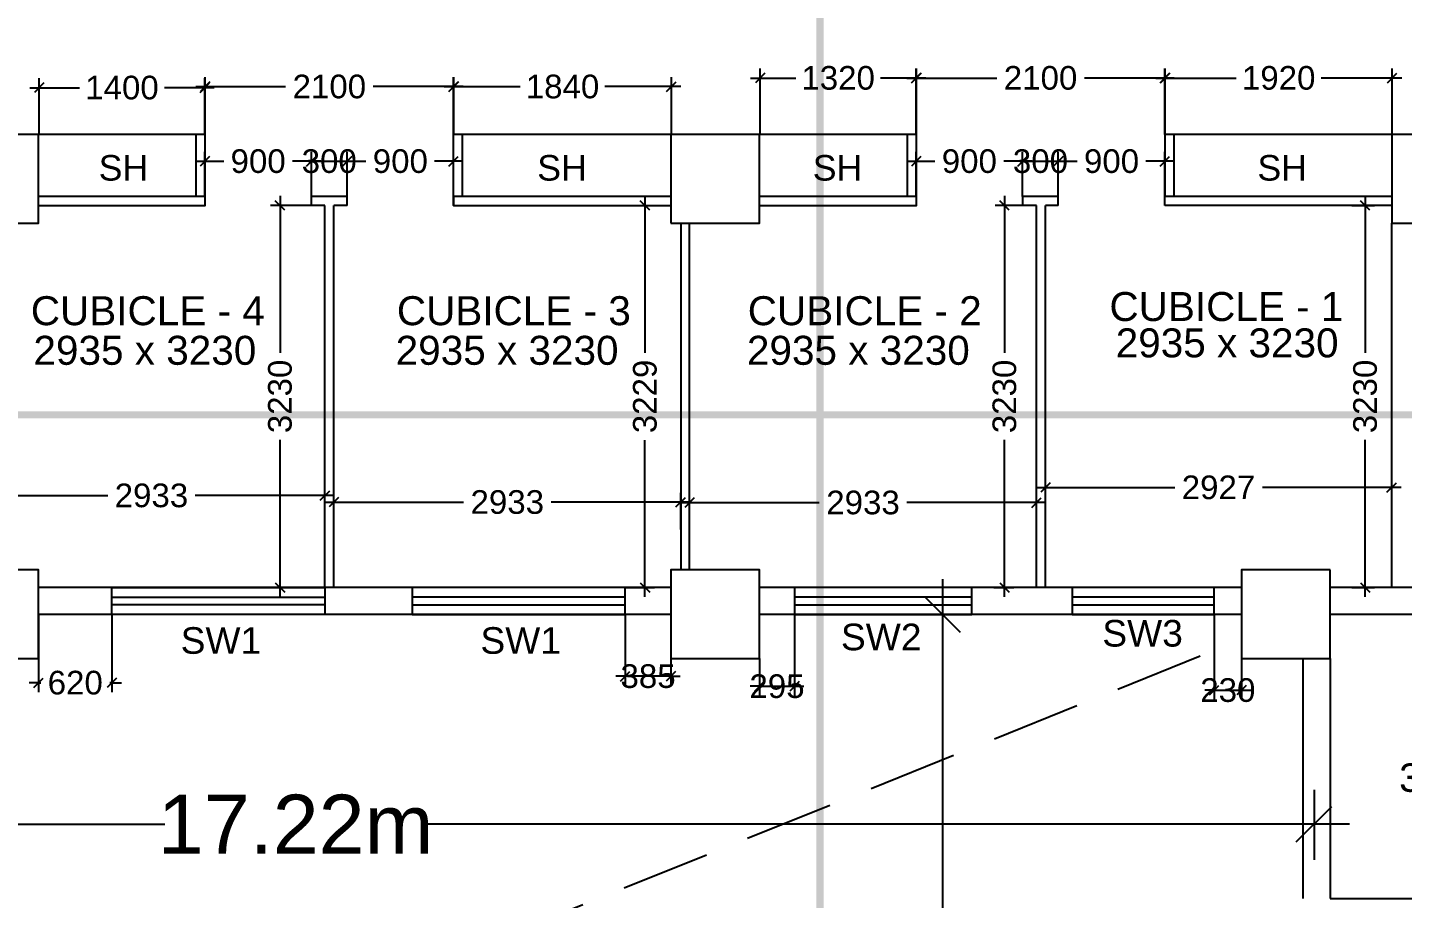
# Model space of a CAD drawing. Extents: x 7620542 to 7843793, y -6476226 to -6093835.
# Drawn here: x 7664083 to 7675706, y -6435819 to -6428455 of the extents above; entities that cross this region are included whole.
import ezdxf
from ezdxf.enums import TextEntityAlignment as Align

# ---------------------------------------------------------------- set-up
doc = ezdxf.new("R2010")
doc.units = 0
doc.header["$LTSCALE"] = 600
doc.header["$MEASUREMENT"] = 0
doc.header["$PDMODE"] = 35
doc.linetypes.add('DASHED', pattern=[0.75, 0.5, -0.25])
doc.linetypes.add('HIDDEN2', pattern=[0.1875, 0.125, -0.0625])
doc.layers.get('0').update_dxf_attribs({"linetype": 'CONTINUOUS'})
doc.layers.get('Defpoints').update_dxf_attribs({"linetype": 'CONTINUOUS'})
for name, color, linetype in [('DIMEN', 5, 'CONTINUOUS'), ('Duct', 8, 'CONTINUOUS'), ('joinery', 7, 'CONTINUOUS'), ('LA-column', 3, 'CONTINUOUS'), ('P Wall', 7, 'CONTINUOUS'), ('Room Dim', 1, 'CONTINUOUS'), ('Sections', 10, 'CONTINUOUS'), ('Shleves', 7, 'CONTINUOUS'), ('TEXT', 6, 'CONTINUOUS'), ('Walls', 7, 'CONTINUOUS'), ('WIN', 151, 'CONTINUOUS'), ('Working Dim', 5, 'CONTINUOUS')]:
    doc.layers.add(name, color=color, linetype=linetype)
doc.styles.add('ari', font='arial.ttf')
doc.styles.add('ARIAL', font='arial.ttf')
doc.styles.get("Standard").update_dxf_attribs({"font": 'romans.shx'})
doc.dimstyles.new('int. dim', dxfattribs={"dimtxt": 450, "dimasz": 80, "dimexe": 80, "dimexo": 0, "dimgap": 70, "dimtad": 0, "dimdec": 0, "dimzin": 12, "dimdsep": 46, "dimtxsty": 'ari', "dimblk": 'OBLIQUE', "dimcen": 2, "dimdle": 80, "dimclrd": 256, "dimclre": 256, "dimclrt": 6, "dimadec": 0, "dimazin": 0, "dimtfac": 1, "dimtdec": 0, "dimtix": 1, "dimtmove": 2, "dimatfit": 3, "dimfxl": 1, "dimtolj": 1, "dimtzin": 0, "dimlwd": -1, "dimlwe": -1, "dimarcsym": 0})
doc.dimstyles.new('STANDARD$0', dxfattribs={"dimscale": 0, "dimtxt": 150, "dimasz": 125, "dimexe": 0.75, "dimexo": 1, "dimgap": 25, "dimtad": 1, "dimdec": 0, "dimdsep": 46, "dimtxsty": 'Standard', "dimblk1": 'DOT', "dimblk2": 'DOT', "dimsah": 1, "dimcen": 2.5, "dimclrd": 1, "dimclre": 1, "dimclrt": 3, "dimadec": 0, "dimazin": 0, "dimtfac": 1, "dimtdec": 0, "dimtmove": 0, "dimatfit": 3, "dimldrblk": 'DOT', "dimfxl": 1, "dimtolj": 1, "dimtzin": 0, "dimarcsym": 0})

# ---------------------------------------------------------------- blocks, each defined once
blk = doc.blocks.new('_Oblique')
at = {"color": 0, "linetype": 'ByBlock', "lineweight": -2}
blk.add_line((-0.5, -0.5), (0.5, 0.5), dxfattribs=at)
blk = doc.blocks.new('*D788')
at = {"layer": 'Defpoints', "color": 0, "transparency": 16777216}
for p in [(7666598, -6432412), (7663665, -6432699, -12), (7666598, -6432699, -7)]:
    blk.add_point(p, dxfattribs=at)
at = {"layer": 'Working Dim', "transparency": 16777216}
for p, q in [((7663665, -6432699), (7663665, -6432332)), ((7666598, -6432699), (7666598, -6432332)), ((7663585, -6432412), (7664761, -6432412)), ((7666678, -6432412), (7665502, -6432412))]:
    blk.add_line(p, q, dxfattribs=at)
at = {"layer": 'Working Dim', "transparency": 16777216, "xscale": 80, "yscale": 80, "zscale": 80, "rotation": 180}
blk.add_blockref('_Oblique', (7663665, -6432412), dxfattribs=at)
at = {"layer": 'Working Dim', "transparency": 16777216, "xscale": 80, "yscale": 80, "zscale": 80}
blk.add_blockref('_Oblique', (7666598, -6432412), dxfattribs=at)
at = {"layer": 'Working Dim', "color": 6, "transparency": 16777216, "insert": (7665131, -6432412), "char_height": 200, "attachment_point": 5, "style": 'ari'}
blk.add_mtext('\\A1;2933', dxfattribs=at)
blk = doc.blocks.new('*D789')
at = {"layer": 'Defpoints', "color": 0, "transparency": 16777216}
for p in [(7666218, -6429959), (7666485, -6429959, -8), (7666231, -6433189, 1)]:
    blk.add_point(p, dxfattribs=at)
at = {"layer": 'Working Dim', "transparency": 16777216}
for p, q in [((7666218, -6429879), (7666218, -6431206)), ((7666485, -6429959), (7666138, -6429959)), ((7666218, -6433269), (7666218, -6431942)), ((7666231, -6433189), (7666138, -6433189))]:
    blk.add_line(p, q, dxfattribs=at)
at = {"layer": 'Working Dim', "transparency": 16777216, "xscale": 80, "yscale": 80, "zscale": 80}
for p, rotation in [((7666218, -6429959), 90), ((7666218, -6433189), 270)]:
    blk.add_blockref('_Oblique', p, dxfattribs=dict(at, rotation=rotation))
at = {"layer": 'Working Dim', "color": 6, "transparency": 16777216, "insert": (7666218, -6431574), "char_height": 200, "attachment_point": 5, "rotation": 90, "style": 'ari'}
blk.add_mtext('\\A1;3230', dxfattribs=at)
blk = doc.blocks.new('*D790')
at = {"layer": 'Defpoints', "color": 0, "transparency": 16777216}
for p in [(7669605, -6432468), (7666673, -6432699, -7), (7669605, -6432699, -3)]:
    blk.add_point(p, dxfattribs=at)
at = {"layer": 'Working Dim', "transparency": 16777216}
for p, q in [((7666673, -6432699), (7666673, -6432388)), ((7669605, -6432699), (7669605, -6432388)), ((7666593, -6432468), (7667768, -6432468)), ((7669685, -6432468), (7668509, -6432468))]:
    blk.add_line(p, q, dxfattribs=at)
at = {"layer": 'Working Dim', "transparency": 16777216, "xscale": 80, "yscale": 80, "zscale": 80, "rotation": 180}
blk.add_blockref('_Oblique', (7666673, -6432468), dxfattribs=at)
at = {"layer": 'Working Dim', "transparency": 16777216, "xscale": 80, "yscale": 80, "zscale": 80}
blk.add_blockref('_Oblique', (7669605, -6432468), dxfattribs=at)
at = {"layer": 'Working Dim', "color": 6, "transparency": 16777216, "insert": (7668139, -6432468), "char_height": 200, "attachment_point": 5, "style": 'ari'}
blk.add_mtext('\\A1;2933', dxfattribs=at)
blk = doc.blocks.new('*D791')
at = {"layer": 'Defpoints', "color": 0, "transparency": 16777216}
for p in [(7669136, -6429959, 6), (7669303, -6429959), (7669136, -6433189, -1)]:
    blk.add_point(p, dxfattribs=at)
at = {"layer": 'Working Dim', "transparency": 16777216}
for p, q in [((7669303, -6429879), (7669303, -6431205)), ((7669136, -6429959), (7669383, -6429959)), ((7669303, -6433269), (7669303, -6431943)), ((7669136, -6433189), (7669383, -6433189))]:
    blk.add_line(p, q, dxfattribs=at)
at = {"layer": 'Working Dim', "transparency": 16777216, "xscale": 80, "yscale": 80, "zscale": 80}
for p, rotation in [((7669303, -6429959), 90), ((7669303, -6433189), 270)]:
    blk.add_blockref('_Oblique', p, dxfattribs=dict(at, rotation=rotation))
at = {"layer": 'Working Dim', "color": 6, "transparency": 16777216, "insert": (7669303, -6431574), "char_height": 200, "attachment_point": 5, "rotation": 90, "style": 'ari'}
blk.add_mtext('\\A1;3229', dxfattribs=at)
blk = doc.blocks.new('*D792')
at = {"layer": 'Defpoints', "color": 0, "transparency": 16777216}
for p in [(7672613, -6432472), (7669680, -6432696, -3), (7672613, -6432696, 2)]:
    blk.add_point(p, dxfattribs=at)
at = {"layer": 'Working Dim', "transparency": 16777216}
for p, q in [((7669680, -6432696), (7669680, -6432392)), ((7672613, -6432696), (7672613, -6432392)), ((7669600, -6432472), (7670776, -6432472)), ((7672693, -6432472), (7671517, -6432472))]:
    blk.add_line(p, q, dxfattribs=at)
at = {"layer": 'Working Dim', "transparency": 16777216, "xscale": 80, "yscale": 80, "zscale": 80, "rotation": 180}
blk.add_blockref('_Oblique', (7669680, -6432472), dxfattribs=at)
at = {"layer": 'Working Dim', "transparency": 16777216, "xscale": 80, "yscale": 80, "zscale": 80}
blk.add_blockref('_Oblique', (7672613, -6432472), dxfattribs=at)
at = {"layer": 'Working Dim', "color": 6, "transparency": 16777216, "insert": (7671146, -6432472), "char_height": 200, "attachment_point": 5, "style": 'ari'}
blk.add_mtext('\\A1;2933', dxfattribs=at)
blk = doc.blocks.new('*D793')
at = {"layer": 'Defpoints', "color": 0, "transparency": 16777216}
for p in [(7672342, -6429959), (7672497, -6429959, 1), (7672253, -6433189, 5)]:
    blk.add_point(p, dxfattribs=at)
at = {"layer": 'Working Dim', "transparency": 16777216}
for p, q in [((7672342, -6429879), (7672342, -6431206)), ((7672497, -6429959), (7672262, -6429959)), ((7672342, -6433269), (7672342, -6431942)), ((7672253, -6433189), (7672422, -6433189))]:
    blk.add_line(p, q, dxfattribs=at)
at = {"layer": 'Working Dim', "transparency": 16777216, "xscale": 80, "yscale": 80, "zscale": 80}
for p, rotation in [((7672342, -6429959), 90), ((7672342, -6433189), 270)]:
    blk.add_blockref('_Oblique', p, dxfattribs=dict(at, rotation=rotation))
at = {"layer": 'Working Dim', "color": 6, "transparency": 16777216, "insert": (7672342, -6431574), "char_height": 200, "attachment_point": 5, "rotation": 90, "style": 'ari'}
blk.add_mtext('\\A1;3230', dxfattribs=at)
blk = doc.blocks.new('*D794')
at = {"layer": 'Defpoints', "color": 0, "transparency": 16777216}
for p in [(7675615, -6432344), (7672688, -6432651, 2), (7675615, -6432651, 2)]:
    blk.add_point(p, dxfattribs=at)
at = {"layer": 'Working Dim', "transparency": 16777216}
for p, q in [((7672688, -6432651), (7672688, -6432264)), ((7675615, -6432651), (7675615, -6432264)), ((7672608, -6432344), (7673781, -6432344)), ((7675695, -6432344), (7674522, -6432344))]:
    blk.add_line(p, q, dxfattribs=at)
at = {"layer": 'Working Dim', "transparency": 16777216, "xscale": 80, "yscale": 80, "zscale": 80, "rotation": 180}
blk.add_blockref('_Oblique', (7672688, -6432344), dxfattribs=at)
at = {"layer": 'Working Dim', "transparency": 16777216, "xscale": 80, "yscale": 80, "zscale": 80}
blk.add_blockref('_Oblique', (7675615, -6432344), dxfattribs=at)
at = {"layer": 'Working Dim', "color": 6, "transparency": 16777216, "insert": (7674151, -6432344), "char_height": 200, "attachment_point": 5, "style": 'ari'}
blk.add_mtext('\\A1;2927', dxfattribs=at)
blk = doc.blocks.new('*D795')
at = {"layer": 'Defpoints', "color": 0, "transparency": 16777216}
for p in [(7675278, -6429959, 6), (7675391, -6429959), (7675278, -6433189, 5)]:
    blk.add_point(p, dxfattribs=at)
at = {"layer": 'Working Dim', "transparency": 16777216}
for p, q in [((7675391, -6429879), (7675391, -6431206)), ((7675278, -6429959), (7675471, -6429959)), ((7675391, -6433269), (7675391, -6431942)), ((7675278, -6433189), (7675471, -6433189))]:
    blk.add_line(p, q, dxfattribs=at)
at = {"layer": 'Working Dim', "transparency": 16777216, "xscale": 80, "yscale": 80, "zscale": 80}
for p, rotation in [((7675391, -6429959), 90), ((7675391, -6433189), 270)]:
    blk.add_blockref('_Oblique', p, dxfattribs=dict(at, rotation=rotation))
at = {"layer": 'Working Dim', "color": 6, "transparency": 16777216, "insert": (7675391, -6431574), "char_height": 200, "attachment_point": 5, "rotation": 90, "style": 'ari'}
blk.add_mtext('\\A1;3230', dxfattribs=at)
blk = doc.blocks.new('*D219')
at = {"layer": 'Defpoints', "color": 0, "transparency": 16777216}
for p in [(7665582, -6428964), (7664182, -6429359, -12), (7665582, -6429359, -12)]:
    blk.add_point(p, dxfattribs=at)
at = {"layer": 'Working Dim', "transparency": 16777216}
for p, q in [((7664182, -6429359), (7664182, -6428884)), ((7665582, -6429359), (7665582, -6428884)), ((7664102, -6428964), (7664523, -6428964)), ((7665662, -6428964), (7665241, -6428964))]:
    blk.add_line(p, q, dxfattribs=at)
at = {"layer": 'Working Dim', "transparency": 16777216, "xscale": 80, "yscale": 80, "zscale": 80, "rotation": 180}
blk.add_blockref('_Oblique', (7664182, -6428964), dxfattribs=at)
at = {"layer": 'Working Dim', "transparency": 16777216, "xscale": 80, "yscale": 80, "zscale": 80}
blk.add_blockref('_Oblique', (7665582, -6428964), dxfattribs=at)
at = {"layer": 'Working Dim', "color": 6, "transparency": 16777216, "insert": (7664882, -6428964), "char_height": 200, "attachment_point": 5, "style": 'ari'}
blk.add_mtext('\\A1;1400', dxfattribs=at)
blk = doc.blocks.new('*D220')
at = {"layer": 'Defpoints', "color": 0, "transparency": 16777216}
for p in [(7669526, -6428955), (7667686, -6429360, 6), (7669526, -6429360, 6)]:
    blk.add_point(p, dxfattribs=at)
at = {"layer": 'Working Dim', "transparency": 16777216}
for p, q in [((7667686, -6429360), (7667686, -6428875)), ((7669526, -6429360), (7669526, -6428875)), ((7667606, -6428955), (7668247, -6428955)), ((7669606, -6428955), (7668965, -6428955))]:
    blk.add_line(p, q, dxfattribs=at)
at = {"layer": 'Working Dim', "transparency": 16777216, "xscale": 80, "yscale": 80, "zscale": 80, "rotation": 180}
blk.add_blockref('_Oblique', (7667686, -6428955), dxfattribs=at)
at = {"layer": 'Working Dim', "transparency": 16777216, "xscale": 80, "yscale": 80, "zscale": 80}
blk.add_blockref('_Oblique', (7669526, -6428955), dxfattribs=at)
at = {"layer": 'Working Dim', "color": 6, "transparency": 16777216, "insert": (7668606, -6428955), "char_height": 200, "attachment_point": 5, "style": 'ari'}
blk.add_mtext('\\A1;1840', dxfattribs=at)
blk = doc.blocks.new('*D221')
at = {"layer": 'Defpoints', "color": 0, "transparency": 16777216}
for p in [(7671596, -6428882), (7670276, -6429360, 6), (7671596, -6429359, 6)]:
    blk.add_point(p, dxfattribs=at)
at = {"layer": 'Working Dim', "transparency": 16777216}
for p, q in [((7670196, -6428882), (7670577, -6428882)), ((7670276, -6429360), (7670276, -6428802)), ((7671676, -6428882), (7671295, -6428882)), ((7671596, -6429359), (7671596, -6428802))]:
    blk.add_line(p, q, dxfattribs=at)
at = {"layer": 'Working Dim', "transparency": 16777216, "xscale": 80, "yscale": 80, "zscale": 80, "rotation": 180}
blk.add_blockref('_Oblique', (7670276, -6428882), dxfattribs=at)
at = {"layer": 'Working Dim', "transparency": 16777216, "xscale": 80, "yscale": 80, "zscale": 80}
blk.add_blockref('_Oblique', (7671596, -6428882), dxfattribs=at)
at = {"layer": 'Working Dim', "color": 6, "transparency": 16777216, "insert": (7670936, -6428882), "char_height": 200, "attachment_point": 5, "style": 'ari'}
blk.add_mtext('\\A1;1320', dxfattribs=at)
blk = doc.blocks.new('*D222')
at = {"layer": 'Defpoints', "color": 0, "transparency": 16777216}
for p in [(7673700, -6428882), (7673700, -6429359, 6), (7675620, -6429360, 6)]:
    blk.add_point(p, dxfattribs=at)
at = {"layer": 'Working Dim', "transparency": 16777216}
for p, q in [((7673620, -6428882), (7674301, -6428882)), ((7673700, -6429359), (7673700, -6428802)), ((7675700, -6428882), (7675019, -6428882)), ((7675620, -6429360), (7675620, -6428802))]:
    blk.add_line(p, q, dxfattribs=at)
at = {"layer": 'Working Dim', "transparency": 16777216, "xscale": 80, "yscale": 80, "zscale": 80, "rotation": 180}
blk.add_blockref('_Oblique', (7673700, -6428882), dxfattribs=at)
at = {"layer": 'Working Dim', "transparency": 16777216, "xscale": 80, "yscale": 80, "zscale": 80}
blk.add_blockref('_Oblique', (7675620, -6428882), dxfattribs=at)
at = {"layer": 'Working Dim', "color": 6, "transparency": 16777216, "insert": (7674660, -6428882), "char_height": 200, "attachment_point": 5, "style": 'ari'}
blk.add_mtext('\\A1;1920', dxfattribs=at)
blk = doc.blocks.new('*D856')
at = {"layer": 'Defpoints', "color": 0, "transparency": 16777216}
for p in [(7671819, -6433419), (7672308, -6433419, 5), (7672308, -6440349, 5)]:
    blk.add_point(p, dxfattribs=at)
at = {"layer": 'DIMEN', "color": 8, "transparency": 16777216}
for p, q in [((7671819, -6433119), (7671819, -6435948)), ((7672308, -6433419), (7671519, -6433419)), ((7671819, -6440649), (7671819, -6437820)), ((7672308, -6440349), (7671519, -6440349))]:
    blk.add_line(p, q, dxfattribs=at)
at = {"layer": 'DIMEN', "color": 8, "transparency": 16777216, "xscale": 300, "yscale": 300, "zscale": 300}
for p, rotation in [((7671819, -6433419), 90), ((7671819, -6440349), 270)]:
    blk.add_blockref('_Oblique', p, dxfattribs=dict(at, rotation=rotation))
at = {"layer": 'DIMEN', "color": 7, "transparency": 16777216, "insert": (7671819, -6436884), "char_height": 500, "attachment_point": 5, "rotation": 90, "style": 'ari'}
blk.add_mtext('\\A1;6.93m', dxfattribs=at)
blk = doc.blocks.new('*D861')
at = {"layer": 'Defpoints', "color": 0, "transparency": 16777216}
for p in [(7657740, -6434909, 15), (7674959, -6434899), (7674959, -6435191)]:
    blk.add_point(p, dxfattribs=at)
at = {"layer": 'DIMEN', "color": 8, "transparency": 16777216}
for p, q in [((7657740, -6434909), (7657740, -6435491)), ((7674959, -6434899), (7674959, -6435491)), ((7657440, -6435191), (7665244, -6435191)), ((7675259, -6435191), (7667455, -6435191))]:
    blk.add_line(p, q, dxfattribs=at)
at = {"layer": 'DIMEN', "color": 8, "transparency": 16777216, "xscale": 300, "yscale": 300, "zscale": 300, "rotation": 180}
blk.add_blockref('_Oblique', (7657740, -6435191), dxfattribs=at)
at = {"layer": 'DIMEN', "color": 8, "transparency": 16777216, "xscale": 300, "yscale": 300, "zscale": 300}
blk.add_blockref('_Oblique', (7674959, -6435191), dxfattribs=at)
at = {"layer": 'DIMEN', "color": 7, "transparency": 16777216, "insert": (7666350, -6435191), "char_height": 500, "attachment_point": 5, "style": 'ari'}
blk.add_mtext('\\A1;17.22m', dxfattribs=at)
blk = doc.blocks.new('*D1091')
at = {"layer": 'Defpoints', "color": 0, "transparency": 16777216}
for p in [(7667685, -6428955), (7665585, -6429359, -17), (7667685, -6429359, 1)]:
    blk.add_point(p, dxfattribs=at)
at = {"layer": 'Working Dim', "transparency": 16777216}
for p, q in [((7665585, -6429359), (7665585, -6428875)), ((7667685, -6429359), (7667685, -6428875)), ((7665505, -6428955), (7666265, -6428955)), ((7667765, -6428955), (7667005, -6428955))]:
    blk.add_line(p, q, dxfattribs=at)
at = {"layer": 'Working Dim', "transparency": 16777216, "xscale": 80, "yscale": 80, "zscale": 80, "rotation": 180}
blk.add_blockref('_Oblique', (7665585, -6428955), dxfattribs=at)
at = {"layer": 'Working Dim', "transparency": 16777216, "xscale": 80, "yscale": 80, "zscale": 80}
blk.add_blockref('_Oblique', (7667685, -6428955), dxfattribs=at)
at = {"layer": 'Working Dim', "color": 6, "transparency": 16777216, "insert": (7666635, -6428955), "char_height": 200, "attachment_point": 5, "style": 'ari'}
blk.add_mtext('\\A1;2100', dxfattribs=at)
blk = doc.blocks.new('*D1092')
at = {"layer": 'Defpoints', "color": 0, "transparency": 16777216}
for p in [(7673697, -6428882), (7671597, -6429359, 1), (7673697, -6429359, 1)]:
    blk.add_point(p, dxfattribs=at)
at = {"layer": 'Working Dim', "transparency": 16777216}
for p, q in [((7671517, -6428882), (7672277, -6428882)), ((7671597, -6429359), (7671597, -6428802)), ((7673777, -6428882), (7673017, -6428882)), ((7673697, -6429359), (7673697, -6428802))]:
    blk.add_line(p, q, dxfattribs=at)
at = {"layer": 'Working Dim', "transparency": 16777216, "xscale": 80, "yscale": 80, "zscale": 80, "rotation": 180}
blk.add_blockref('_Oblique', (7671597, -6428882), dxfattribs=at)
at = {"layer": 'Working Dim', "transparency": 16777216, "xscale": 80, "yscale": 80, "zscale": 80}
blk.add_blockref('_Oblique', (7673697, -6428882), dxfattribs=at)
at = {"layer": 'Working Dim', "color": 6, "transparency": 16777216, "insert": (7672647, -6428882), "char_height": 200, "attachment_point": 5, "style": 'ari'}
blk.add_mtext('\\A1;2100', dxfattribs=at)
blk = doc.blocks.new('*D1095')
at = {"layer": 'Defpoints', "color": 0, "transparency": 16777216}
for p in [(7664177, -6433419), (7664797, -6433419), (7664797, -6433995)]:
    blk.add_point(p, dxfattribs=at)
at = {"layer": 'Working Dim', "transparency": 16777216}
for p, q in [((7664177, -6433419), (7664177, -6434075)), ((7664797, -6433419), (7664797, -6434075)), ((7664177, -6433995), (7664097, -6433995)), ((7664177, -6433995), (7664196, -6433995)), ((7664797, -6433995), (7664778, -6433995)), ((7664797, -6433995), (7664877, -6433995))]:
    blk.add_line(p, q, dxfattribs=at)
at = {"layer": 'Working Dim', "transparency": 16777216, "xscale": 80, "yscale": 80, "zscale": 80}
blk.add_blockref('_Oblique', (7664177, -6433995), dxfattribs=at)
at = {"layer": 'Working Dim', "transparency": 16777216, "xscale": 80, "yscale": 80, "zscale": 80, "rotation": 180}
blk.add_blockref('_Oblique', (7664797, -6433995), dxfattribs=at)
at = {"layer": 'Working Dim', "color": 6, "transparency": 16777216, "insert": (7664487, -6433995), "char_height": 200, "attachment_point": 5, "style": 'ari'}
blk.add_mtext('\\A1;620', dxfattribs=at)
blk = doc.blocks.new('*D1096')
at = {"layer": 'Defpoints', "color": 0, "transparency": 16777216}
for p in [(7669136, -6433419), (7669521, -6433789, 3), (7669136, -6433940)]:
    blk.add_point(p, dxfattribs=at)
at = {"layer": 'Working Dim', "transparency": 16777216}
for p, q in [((7669136, -6433419), (7669136, -6434020)), ((7669521, -6433789), (7669521, -6434020)), ((7669136, -6433940), (7669056, -6433940)), ((7669521, -6433940), (7669136, -6433940)), ((7669521, -6433940), (7669601, -6433940))]:
    blk.add_line(p, q, dxfattribs=at)
at = {"layer": 'Working Dim', "transparency": 16777216, "xscale": 80, "yscale": 80, "zscale": 80}
blk.add_blockref('_Oblique', (7669136, -6433940), dxfattribs=at)
at = {"layer": 'Working Dim', "transparency": 16777216, "xscale": 80, "yscale": 80, "zscale": 80, "rotation": 180}
blk.add_blockref('_Oblique', (7669521, -6433940), dxfattribs=at)
at = {"layer": 'Working Dim', "color": 6, "transparency": 16777216, "insert": (7669329, -6433940), "char_height": 200, "attachment_point": 5, "style": 'ari'}
blk.add_mtext('\\A1;385', dxfattribs=at)
blk = doc.blocks.new('*D1097')
at = {"layer": 'Defpoints', "color": 0, "transparency": 16777216}
for p in [(7670567, -6433419), (7670271, -6433789, 3), (7670567, -6434025)]:
    blk.add_point(p, dxfattribs=at)
at = {"layer": 'Working Dim', "transparency": 16777216}
for p, q in [((7670567, -6433419), (7670567, -6434105)), ((7670271, -6433789), (7670271, -6434105)), ((7670271, -6434025), (7670191, -6434025)), ((7670271, -6434025), (7670567, -6434025)), ((7670567, -6434025), (7670647, -6434025))]:
    blk.add_line(p, q, dxfattribs=at)
at = {"layer": 'Working Dim', "transparency": 16777216, "xscale": 80, "yscale": 80, "zscale": 80}
blk.add_blockref('_Oblique', (7670271, -6434025), dxfattribs=at)
at = {"layer": 'Working Dim', "transparency": 16777216, "xscale": 80, "yscale": 80, "zscale": 80, "rotation": 180}
blk.add_blockref('_Oblique', (7670567, -6434025), dxfattribs=at)
at = {"layer": 'Working Dim', "color": 6, "transparency": 16777216, "insert": (7670419, -6434025), "char_height": 200, "attachment_point": 5, "style": 'ari'}
blk.add_mtext('\\A1;295', dxfattribs=at)
blk = doc.blocks.new('*D1098')
at = {"layer": 'Defpoints', "color": 0, "transparency": 16777216}
for p in [(7674115, -6433419), (7674345, -6433419), (7674345, -6434058)]:
    blk.add_point(p, dxfattribs=at)
at = {"layer": 'Working Dim', "transparency": 16777216}
for p, q in [((7674115, -6433419), (7674115, -6434138)), ((7674345, -6433419), (7674345, -6434138)), ((7674115, -6434058), (7674035, -6434058)), ((7674115, -6434058), (7674345, -6434058)), ((7674345, -6434058), (7674425, -6434058))]:
    blk.add_line(p, q, dxfattribs=at)
at = {"layer": 'Working Dim', "transparency": 16777216, "xscale": 80, "yscale": 80, "zscale": 80}
blk.add_blockref('_Oblique', (7674115, -6434058), dxfattribs=at)
at = {"layer": 'Working Dim', "transparency": 16777216, "xscale": 80, "yscale": 80, "zscale": 80, "rotation": 180}
blk.add_blockref('_Oblique', (7674345, -6434058), dxfattribs=at)
at = {"layer": 'Working Dim', "color": 6, "transparency": 16777216, "insert": (7674230, -6434058), "char_height": 200, "attachment_point": 5, "style": 'ari'}
blk.add_mtext('\\A1;230', dxfattribs=at)
blk = doc.blocks.new('*D2424')
at = {"layer": 'Defpoints', "color": 0, "transparency": 16777216}
for p in [(7665583, -6429586), (7665583, -6429884), (7666483, -6429884)]:
    blk.add_point(p, dxfattribs=at)
at = {"layer": 'Working Dim', "transparency": 16777216}
for p, q in [((7665503, -6429586), (7665742, -6429586)), ((7665583, -6429884), (7665583, -6429506)), ((7666563, -6429586), (7666324, -6429586)), ((7666483, -6429884), (7666483, -6429506))]:
    blk.add_line(p, q, dxfattribs=at)
at = {"layer": 'Working Dim', "transparency": 16777216, "xscale": 80, "yscale": 80, "zscale": 80, "rotation": 180}
blk.add_blockref('_Oblique', (7665583, -6429586), dxfattribs=at)
at = {"layer": 'Working Dim', "transparency": 16777216, "xscale": 80, "yscale": 80, "zscale": 80}
blk.add_blockref('_Oblique', (7666483, -6429586), dxfattribs=at)
at = {"layer": 'Working Dim', "color": 6, "transparency": 16777216, "insert": (7666033, -6429586), "char_height": 200, "attachment_point": 5, "style": 'ari'}
blk.add_mtext('\\A1;900', dxfattribs=at)
blk = doc.blocks.new('*D2425')
at = {"layer": 'Defpoints', "color": 0, "transparency": 16777216}
for p in [(7666785, -6429586), (7666483, -6429884), (7666785, -6429884)]:
    blk.add_point(p, dxfattribs=at)
at = {"layer": 'Working Dim', "transparency": 16777216}
for p, q in [((7666483, -6429586), (7666403, -6429586)), ((7666483, -6429884), (7666483, -6429506)), ((7666483, -6429586), (7666785, -6429586)), ((7666785, -6429884), (7666785, -6429506)), ((7666785, -6429586), (7666865, -6429586))]:
    blk.add_line(p, q, dxfattribs=at)
at = {"layer": 'Working Dim', "transparency": 16777216, "xscale": 80, "yscale": 80, "zscale": 80}
blk.add_blockref('_Oblique', (7666483, -6429586), dxfattribs=at)
at = {"layer": 'Working Dim', "transparency": 16777216, "xscale": 80, "yscale": 80, "zscale": 80, "rotation": 180}
blk.add_blockref('_Oblique', (7666785, -6429586), dxfattribs=at)
at = {"layer": 'Working Dim', "color": 6, "transparency": 16777216, "insert": (7666634, -6429586), "char_height": 200, "attachment_point": 5, "style": 'ari'}
blk.add_mtext('\\A1;300', dxfattribs=at)
blk = doc.blocks.new('*D2426')
at = {"layer": 'Defpoints', "color": 0, "transparency": 16777216}
for p in [(7667685, -6429586), (7666785, -6429884), (7667685, -6429884, -17)]:
    blk.add_point(p, dxfattribs=at)
at = {"layer": 'Working Dim', "transparency": 16777216}
for p, q in [((7666705, -6429586), (7666944, -6429586)), ((7666785, -6429884), (7666785, -6429506)), ((7667765, -6429586), (7667525, -6429586)), ((7667685, -6429884), (7667685, -6429506))]:
    blk.add_line(p, q, dxfattribs=at)
at = {"layer": 'Working Dim', "transparency": 16777216, "xscale": 80, "yscale": 80, "zscale": 80, "rotation": 180}
blk.add_blockref('_Oblique', (7666785, -6429586), dxfattribs=at)
at = {"layer": 'Working Dim', "transparency": 16777216, "xscale": 80, "yscale": 80, "zscale": 80}
blk.add_blockref('_Oblique', (7667685, -6429586), dxfattribs=at)
at = {"layer": 'Working Dim', "color": 6, "transparency": 16777216, "insert": (7667235, -6429586), "char_height": 200, "attachment_point": 5, "style": 'ari'}
blk.add_mtext('\\A1;900', dxfattribs=at)
blk = doc.blocks.new('*D2427')
at = {"layer": 'Defpoints', "color": 0, "transparency": 16777216}
for p in [(7671595, -6429586), (7671595, -6429884), (7672495, -6429884)]:
    blk.add_point(p, dxfattribs=at)
at = {"layer": 'Working Dim', "transparency": 16777216}
for p, q in [((7671515, -6429586), (7671754, -6429586)), ((7671595, -6429884), (7671595, -6429506)), ((7672575, -6429586), (7672336, -6429586)), ((7672495, -6429884), (7672495, -6429506))]:
    blk.add_line(p, q, dxfattribs=at)
at = {"layer": 'Working Dim', "transparency": 16777216, "xscale": 80, "yscale": 80, "zscale": 80, "rotation": 180}
blk.add_blockref('_Oblique', (7671595, -6429586), dxfattribs=at)
at = {"layer": 'Working Dim', "transparency": 16777216, "xscale": 80, "yscale": 80, "zscale": 80}
blk.add_blockref('_Oblique', (7672495, -6429586), dxfattribs=at)
at = {"layer": 'Working Dim', "color": 6, "transparency": 16777216, "insert": (7672045, -6429586), "char_height": 200, "attachment_point": 5, "style": 'ari'}
blk.add_mtext('\\A1;900', dxfattribs=at)
blk = doc.blocks.new('*D2428')
at = {"layer": 'Defpoints', "color": 0, "transparency": 16777216}
for p in [(7672797, -6429586), (7672495, -6429884), (7672797, -6429884)]:
    blk.add_point(p, dxfattribs=at)
at = {"layer": 'Working Dim', "transparency": 16777216}
for p, q in [((7672495, -6429586), (7672415, -6429586)), ((7672495, -6429884), (7672495, -6429506)), ((7672495, -6429586), (7672797, -6429586)), ((7672797, -6429884), (7672797, -6429506)), ((7672797, -6429586), (7672877, -6429586))]:
    blk.add_line(p, q, dxfattribs=at)
at = {"layer": 'Working Dim', "transparency": 16777216, "xscale": 80, "yscale": 80, "zscale": 80}
blk.add_blockref('_Oblique', (7672495, -6429586), dxfattribs=at)
at = {"layer": 'Working Dim', "transparency": 16777216, "xscale": 80, "yscale": 80, "zscale": 80, "rotation": 180}
blk.add_blockref('_Oblique', (7672797, -6429586), dxfattribs=at)
at = {"layer": 'Working Dim', "color": 6, "transparency": 16777216, "insert": (7672646, -6429586), "char_height": 200, "attachment_point": 5, "style": 'ari'}
blk.add_mtext('\\A1;300', dxfattribs=at)
blk = doc.blocks.new('*D2429')
at = {"layer": 'Defpoints', "color": 0, "transparency": 16777216}
for p in [(7673697, -6429586), (7672797, -6429884), (7673697, -6429884, -17)]:
    blk.add_point(p, dxfattribs=at)
at = {"layer": 'Working Dim', "transparency": 16777216}
for p, q in [((7672717, -6429586), (7672956, -6429586)), ((7672797, -6429884), (7672797, -6429506)), ((7673777, -6429586), (7673537, -6429586)), ((7673697, -6429884), (7673697, -6429506))]:
    blk.add_line(p, q, dxfattribs=at)
at = {"layer": 'Working Dim', "transparency": 16777216, "xscale": 80, "yscale": 80, "zscale": 80, "rotation": 180}
blk.add_blockref('_Oblique', (7672797, -6429586), dxfattribs=at)
at = {"layer": 'Working Dim', "transparency": 16777216, "xscale": 80, "yscale": 80, "zscale": 80}
blk.add_blockref('_Oblique', (7673697, -6429586), dxfattribs=at)
at = {"layer": 'Working Dim', "color": 6, "transparency": 16777216, "insert": (7673247, -6429586), "char_height": 200, "attachment_point": 5, "style": 'ari'}
blk.add_mtext('\\A1;900', dxfattribs=at)

msp = doc.modelspace()

# ---------------------------------------------------------------- linework, layer by layer
at = {"layer": 'Duct', "color": 8, "linetype": 'HIDDEN2', "ltscale": 10}
for p in [(7657646.551, -6440348.798, -14.83), (7657646.551, -6440348.797, -14.83)]:
    msp.add_line(p, (7674345.053, -6433628.084, -14.83), dxfattribs=at)
at = {"layer": 'LA-column', "color": 2, "flags": 128}
for points, elevation in [([(7663427.142, -6430108.803), (7664177.142, -6430108.803), (7664177.142, -6429358.803), (7663427.142, -6429358.803)], -9.699), ([(7669521.14, -6430108.803), (7670271.14, -6430108.803), (7670271.14, -6429358.803), (7669521.14, -6429358.803)], -9.699), ([(7675615.143, -6430108.803), (7676365.143, -6430108.803), (7676365.143, -6429358.803), (7675615.143, -6429358.803)], -9.699), ([(7663427.142, -6433788.752), (7664177.142, -6433788.752), (7664177.142, -6433038.752), (7663427.142, -6433038.752)], -12.311), ([(7669521.14, -6433788.752), (7670271.14, -6433788.752), (7670271.14, -6433038.752), (7669521.14, -6433038.752)], -12.311), ([(7675095.143, -6433038.752), (7674345.143, -6433038.752), (7674345.143, -6433788.752), (7675095.143, -6433788.752)], -9.699), ([(7675095.143, -6433038.752), (7674345.143, -6433038.752), (7674345.143, -6433788.752), (7675095.143, -6433788.752)], -9.699)]:
    msp.add_lwpolyline(points, close=True, dxfattribs=dict(at, elevation=elevation))
at = {"layer": 'P Wall', "color": 31, "linetype": 'Continuous'}
for p, q in [((7665585.054, -6429358.911, -32.026), (7665510.054, -6429358.914, -32.026)), ((7665510.054, -6429884.258, -32.026), (7665510.054, -6429358.911, -32.026)), ((7665585.054, -6429884.258, -32.026), (7665585.054, -6429358.911, -32.026)), ((7667760.052, -6429358.873, -14.83), (7667685.052, -6429358.876, -14.83)), ((7667685.052, -6429884.22, -14.83), (7667685.052, -6429358.873, -14.83)), ((7667760.052, -6429884.22, -14.83), (7667760.052, -6429358.873, -14.83)), ((7671597.328, -6429359.488, -14.04), (7671522.328, -6429359.49, -14.04)), ((7671522.328, -6429884.312, -14.04), (7671522.328, -6429359.488, -14.04)), ((7671597.328, -6429884.312, -14.04), (7671597.328, -6429359.488, -14.04)), ((7673697.356, -6429359.488, -14.04), (7673697.356, -6429884.312, -14.04)), ((7673772.356, -6429359.49, -14.04), (7673697.356, -6429359.488, -14.04)), ((7673772.356, -6429359.488, -14.04), (7673772.356, -6429884.312, -14.04)), ((7666485.053, -6429959.33, -14.83), (7666485.054, -6429884.325, -14.83)), ((7666785.052, -6429884.325, -14.83), (7666485.054, -6429884.33, -14.83)), ((7666785.053, -6429959.327, -14.83), (7666785.052, -6429884.325, -14.83)), ((7667685.053, -6429959.327, -14.83), (7667685.052, -6429884.312, -14.83)), ((7672497.053, -6429959.33, -14.83), (7672497.054, -6429884.325, -14.83)), ((7672797.052, -6429884.325, -14.83), (7672497.054, -6429884.33, -14.83)), ((7672797.054, -6429959.327, -14.83), (7672797.052, -6429884.325, -14.83)), ((7675620.053, -6429884.276, -14.83), (7673697.356, -6429884.312, -14.83)), ((7673697.357, -6429959.327, -14.83), (7673697.356, -6429884.312, -14.83)), ((7666597.553, -6429959.328, -14.83), (7666485.053, -6429959.33, -14.83)), ((7666597.553, -6433189.178, -14.83), (7666597.553, -6429959.328, -14.83)), ((7666785.053, -6429959.325, -14.83), (7666672.553, -6429959.327, -14.83)), ((7666672.553, -6433189.178, -14.83), (7666672.553, -6429959.327, -14.83)), ((7672612.553, -6429959.328, -14.83), (7672497.053, -6429959.33, -14.83)), ((7672612.553, -6433189.178, -14.83), (7672612.553, -6429959.328, -14.83)), ((7672797.054, -6429959.325, -14.83), (7672687.553, -6429959.327, -14.83)), ((7672687.553, -6433189.178, -14.83), (7672687.553, -6429959.327, -14.83)), ((7675620.053, -6429959.276, -14.83), (7673697.357, -6429959.312, -14.83))]:
    msp.add_line(p, q, dxfattribs=at)
at = {"layer": 'P Wall', "color": 31, "linetype": 'Continuous', "elevation": -14.83}
for points in [[(7664182.053, -6429959.45), (7665585.053, -6429959.397), (7665585.054, -6429884.258), (7664182.053, -6429884.391)], [(7669526.053, -6429884.384), (7667685.052, -6429884.419), (7667685.052, -6429959.419), (7669526.053, -6429959.384)], [(7670276.053, -6429959.371), (7671597.327, -6429959.343), (7671597.328, -6429884.343), (7670276.053, -6429884.371)], [(7669605.053, -6430108.055), (7669605.053, -6433038.831)], [(7669680.053, -6433038.831), (7669680.053, -6430108.055)]]:
    msp.add_lwpolyline(points, dxfattribs=at)
at = {"layer": 'Sections', "linetype": 'DASHED', "lineweight": 0, "ltscale": 2, "const_width": 60, "elevation": -14.83, "flags": 128}
for points in [[(7670782.853, -6460853.906), (7671915.506, -6461401.774), (7670782.853, -6461401.774), (7670782.853, -6331751.836), (7671915.506, -6331751.836), (7670782.853, -6332299.705)], [(7764050.867, -6431729.833), (7764598.735, -6430597.18), (7764598.735, -6431729.833), (7639175.207, -6431729.833), (7639175.207, -6430597.18), (7639723.075, -6431729.833)]]:
    msp.add_lwpolyline(points, dxfattribs=at)
at = {"layer": 'Shleves', "color": 8}
for p, q in [((7665510.054, -6429358.914, -32.026), (7664182.053, -6429358.965, -32.026)), ((7669526.053, -6429359.543, -14.04), (7667685.052, -6429359.59, -14.04)), ((7671522.328, -6429359.49, -14.04), (7670276.053, -6429359.525, -14.04)), ((7675620.053, -6429359.535, -14.04), (7673772.356, -6429359.49, -14.04))]:
    msp.add_line(p, q, dxfattribs=at)
at = {"layer": 'Walls', "linetype": 'Continuous'}
for p, q in [((7675615.053, -6433189.508, -14.83), (7675615.053, -6430108.8, -14.83)), ((7667336.052, -6433188.831, -14.83), (7664177.052, -6433188.831, -14.83)), ((7669521.052, -6433188.831, -14.83), (7667336.052, -6433188.831, -14.83)), ((7674345.053, -6433188.831, -14.83), (7670271.052, -6433188.831, -14.83)), ((7681709.053, -6433188.798, -14.83), (7675095.053, -6433188.798, -14.83)), ((7669521.052, -6433418.831, -14.83), (7664177.052, -6433418.831, -14.83)), ((7674345.053, -6433418.831, -14.83), (7670271.052, -6433418.831, -14.83)), ((7678098.053, -6433418.798, -14.83), (7675095.053, -6433418.798, -14.83)), ((7674865.053, -6433788.854, -14.83), (7674865.053, -6435818.797, -14.83)), ((7675095.053, -6433788.854, -14.83), (7675095.053, -6435818.797, -14.83)), ((7675095.053, -6435818.797, -14.83), (7678095.053, -6435818.797, -14.83))]:
    msp.add_line(p, q, dxfattribs=at)
at = {"layer": 'WIN', "linetype": 'Continuous', "elevation": -14.83}
for points in [[(7666597.052, -6433418.831), (7664797.052, -6433418.831), (7664797.052, -6433188.831), (7666597.052, -6433188.831)], [(7667336.052, -6433418.831), (7669136.052, -6433418.831), (7669136.052, -6433188.831), (7667336.052, -6433188.831)], [(7670566.552, -6433418.797), (7672066.552, -6433418.797), (7672066.552, -6433188.797), (7670566.552, -6433188.797)], [(7672915.053, -6433418.831), (7674115.053, -6433418.831), (7674115.053, -6433188.831), (7672915.053, -6433188.831)], [(7666597.052, -6433336.048), (7664797.052, -6433336.048), (7664797.052, -6433271.615), (7666597.052, -6433271.615)], [(7667336.052, -6433336.048), (7669136.052, -6433336.048), (7669136.052, -6433271.615), (7667336.052, -6433271.615)], [(7670566.552, -6433336.014), (7672066.552, -6433336.014), (7672066.552, -6433271.581), (7670566.552, -6433271.581)], [(7672915.053, -6433336.048), (7674115.053, -6433336.048), (7674115.053, -6433271.614), (7672915.053, -6433271.614)]]:
    msp.add_lwpolyline(points, close=True, dxfattribs=at)

# ---------------------------------------------------------------- texts
at = {"layer": 'joinery', "style": 'ari'}
for s, p in [('SW1', (7665718.476, -6433749.911, -14.83)), ('SW1', (7668252.65, -6433749.911, -14.83)), ('SW2', (7671300.046, -6433720.052, -14.83)), ('SW3', (7673509.446, -6433688.771, -14.83))]:
    msp.add_text(s, height=225, dxfattribs=at).set_placement(p, align=Align.CENTER)
at = {"layer": 'Room Dim', "style": 'ARIAL'}
for s, height, p in [('2935 x 3230', 245, (7674224.087, -6431243.637, -14.83)), ('2935 x 3230', 245, (7665075.572, -6431306.563, -14.83)), ('2935 x 3230', 245, (7668137.51, -6431306.563, -14.83)), ('2935 x 3230', 245, (7671106.726, -6431306.563, -14.83)), ('3000x2400', 240, (7676507.874, -6434917.058, -14.83))]:
    msp.add_text(s, height=height, dxfattribs=at).set_placement(p, align=Align.CENTER)
at = {"layer": 'Shleves', "color": 10, "style": 'ARIAL', "width": 1}
for p in [(7664684.871, -6429749.194, -50.287), (7668392.088, -6429749.194, -50.287), (7670721.256, -6429749.194, -50.287), (7674480.154, -6429749.194, -50.287)]:
    msp.add_text('SH', height=216, dxfattribs=at).set_placement(p)
at = {"layer": 'TEXT', "color": 7, "style": 'ARIAL'}
for s, p in [('CUBICLE - 4', (7665100.096, -6430971.695, -14.83)), ('CUBICLE - 3', (7668194.434, -6430971.695, -14.83)), ('CUBICLE - 2', (7671160.512, -6430971.695, -14.83)), ('CUBICLE - 1', (7674217.944, -6430936.491, -14.83))]:
    msp.add_text(s, height=245, dxfattribs=at).set_placement(p, align=Align.CENTER)

# ---------------------------------------------------------------- dimensions: what is measured, and where the dimension line sits
at = {"layer": 'DIMEN'}
dim = msp.add_linear_dim(base=(7671819.467, -6433418.831, -14.83), p1=(7672308.052, -6440348.731, -9.699), p2=(7672308.052, -6433418.831, -9.699), angle=90, dimstyle='STANDARD$0', override={"dimscale": 1, "dimtxt": 500, "dimasz": 300, "dimexe": 300, "dimexo": 0, "dimgap": 1, "dimtad": 0, "dimdec": 2, "dimlfac": 0.001, "dimzin": 0, "dimpost": 'm', "dimtxsty": 'ari', "dimblk1": 'Oblique', "dimblk2": 'Oblique', "dimcen": 0, "dimdle": 300, "dimclrd": 8, "dimclre": 8, "dimclrt": 7, "dimadec": 2, "dimtdec": 2, "dimtmove": 2, "dimfxl": 0.75, "dimfrac": 1, "dimlwd": 65535, "dimlwe": 65535}, dxfattribs=at)
dim.commit()
dim.dimension.update_dxf_attribs({"geometry": '*D856', "text_midpoint": (7671819.467, -6436883.781, -14.83)})
dim = msp.add_linear_dim(base=(7674959.082, -6435191.101, -14.83), p1=(7657740.493, -6434908.807), p2=(7674959.082, -6434898.807, -14.83), dimstyle='STANDARD$0', override={"dimscale": 1, "dimtxt": 500, "dimasz": 300, "dimexe": 300, "dimexo": 0, "dimgap": 1, "dimtad": 0, "dimdec": 2, "dimlfac": 0.001, "dimzin": 0, "dimpost": 'm', "dimtxsty": 'ari', "dimblk1": 'Oblique', "dimblk2": 'Oblique', "dimcen": 0, "dimdle": 300, "dimclrd": 8, "dimclre": 8, "dimclrt": 7, "dimadec": 2, "dimtdec": 2, "dimtmove": 2, "dimfxl": 0.75, "dimfrac": 1, "dimlwd": 65535, "dimlwe": 65535}, dxfattribs=at)
dim.commit()
dim.dimension.update_dxf_attribs({"geometry": '*D861', "text_midpoint": (7666349.787, -6435191.101, -14.83)})
at = {"layer": 'Working Dim'}
for base, p1, p2, override, picture, middle in [((7671596.328, -6428881.866, -14.83), (7670276.053, -6429359.525, -8.909), (7671596.328, -6429359.488, -8.909), {"dimtxt": 200}, '*D221', (7670936.191, -6428881.866, -14.83)), ((7673697.356, -6428881.866, -14.83), (7671597.328, -6429359.488, -14.04), (7673697.356, -6429359.488, -14.04), {"dimtxt": 200, "dimarcsym": 1}, '*D1092', (7672647.342, -6428881.866, -14.83)), ((7673700.356, -6428881.866, -14.83), (7675620.053, -6429359.535, -8.909), (7673700.356, -6429359.488, -8.909), {"dimtxt": 200}, '*D222', (7674660.204, -6428881.866, -14.83)), ((7665582.054, -6428964.478, -14.83), (7664182.053, -6429358.965, -26.895), (7665582.054, -6429358.911, -26.895), {"dimtxt": 200}, '*D219', (7664882.053, -6428964.478, -14.83)), ((7667685.052, -6428954.703, -14.83), (7665585.054, -6429358.911, -32.026), (7667685.052, -6429358.911, -14.04), {"dimtxt": 200, "dimarcsym": 1}, '*D1091', (7666635.053, -6428954.703, -14.83)), ((7669526.053, -6428954.703, -14.83), (7667686.052, -6429359.59, -8.909), (7669526.053, -6429359.543, -8.909), {"dimtxt": 200}, '*D220', (7668606.052, -6428954.703, -14.83)), ((7665583.054, -6429585.912, -14.83), (7666483.054, -6429884.33, -14.83), (7665583.054, -6429884.339, -14.83), {"dimtxt": 200, "dimarcsym": 1}, '*D2424', (7666033.054, -6429585.912, -14.83)), ((7667684.718, -6429585.912, -14.83), (7666785.052, -6429884.33, -14.83), (7667684.718, -6429884.329, -32.026), {"dimtxt": 200, "dimarcsym": 1}, '*D2426', (7667234.885, -6429585.912, -14.83)), ((7671595.055, -6429585.696, -14.83), (7672495.055, -6429884.114, -14.83), (7671595.055, -6429884.123, -14.83), {"dimtxt": 200, "dimarcsym": 1}, '*D2427', (7672045.055, -6429585.696, -14.83)), ((7673696.719, -6429585.696, -14.83), (7672797.052, -6429884.114, -14.83), (7673696.719, -6429884.113, -32.026), {"dimtxt": 200, "dimarcsym": 1}, '*D2429', (7673246.886, -6429585.696, -14.83)), ((7675615.0525, -6432343.7034, -14.8305), (7672687.553, -6432650.5268, -13.1508), (7675615.0525, -6432650.5268, -12.7388), {"dimtxt": 200}, '*D794', (7674151.3028, -6432343.7034, -14.8305)), ((7666597.553040675, -6432411.895616037, -14.830487424), (7663665.053040675, -6432698.899092083, -26.894752929), (7666597.553040675, -6432698.898534758, -22.104839188), {"dimtxt": 200}, '*D788', (7665131.303040675, -6432411.895616037, -14.830487424)), ((7669605.053040675, -6432467.874944818, -14.830487424), (7666672.553040676, -6432698.899381163, -22.104839067), (7669605.053040675, -6432698.899381163, -17.936952621), {"dimtxt": 200}, '*D790', (7668138.803040676, -6432467.874944818, -14.830487424)), ((7672612.553040676, -6432472.189062861, -14.830487424), (7669680.053040675, -6432696.41899524, -17.936952621), (7672612.553040676, -6432696.418437731, -13.145496689), {"dimtxt": 200}, '*D792', (7671146.303040676, -6432472.189062861, -14.830487424)), ((7664797.052, -6433995.206, -14.83), (7664177.052, -6433418.831, -14.83), (7664797.052, -6433418.831, -14.83), {"dimtxt": 200, "dimarcsym": 1}, '*D1095', (7664487.052, -6433995.206, -14.83)), ((7669136.052, -6433939.5, -14.83), (7669521.14, -6433788.752, -12.311), (7669136.052, -6433418.831, -14.83), {"dimtxt": 200, "dimarcsym": 1}, '*D1096', (7669328.596, -6433939.5, -14.83)), ((7670566.552, -6434025.113, -14.83), (7670271.14, -6433788.752, -12.311), (7670566.552, -6433418.831, -14.83), {"dimtxt": 200, "dimarcsym": 1}, '*D1097', (7670418.846, -6434025.113, -14.83)), ((7674345.053, -6434057.694, -14.83), (7674115.053, -6433418.831, -14.83), (7674345.053, -6433418.831, -14.83), {"dimtxt": 200, "dimarcsym": 1}, '*D1098', (7674230.053, -6434057.694, -14.83))]:
    dim = msp.add_linear_dim(base=base, p1=p1, p2=p2, dimstyle='int. dim', override=override, dxfattribs=at)
    dim.commit()
    dim.dimension.update_dxf_attribs({"geometry": picture, "text_midpoint": middle})
for base, p1, p2, picture, middle in [((7666785.052, -6429585.912, -14.83), (7666483.054, -6429884.33, -14.83), (7666785.052, -6429884.325, -14.83), '*D2425', (7666634.053, -6429585.912, -14.83)), ((7672797.052, -6429585.696, -14.83), (7672495.055, -6429884.114, -14.83), (7672797.052, -6429884.109, -14.83), '*D2428', (7672646.054, -6429585.696, -14.83))]:
    dim = msp.add_linear_dim(base=base, p1=p1, p2=p2, text='300', dimstyle='int. dim', override={"dimtxt": 200, "dimarcsym": 1}, dxfattribs=at)
    dim.commit()
    dim.dimension.update_dxf_attribs({"geometry": picture, "text_midpoint": middle})
for base, p1, p2, picture, middle in [((7666217.767, -6429959.33, -14.83), (7666230.972, -6433188.831, -13.667), (7666485.053, -6429959.33, -22.424), '*D789', (7666217.767, -6431574.081, -14.83)), ((7669302.882, -6429959.391, -14.83), (7669136.052, -6433188.831, -15.801), (7669135.99, -6429959.391, -8.909), '*D791', (7669302.882, -6431574.111, -14.83)), ((7672341.675, -6429959.33, -14.83), (7672252.922, -6433188.831, -9.699), (7672497.053, -6429959.33, -13.464), '*D793', (7672341.675, -6431574.081, -14.83)), ((7675390.654, -6429959.283, -14.83), (7675278.407, -6433188.798, -9.699), (7675278.348, -6429959.283, -8.909), '*D795', (7675390.654, -6431574.04, -14.83))]:
    dim = msp.add_linear_dim(base=base, p1=p1, p2=p2, angle=90, dimstyle='int. dim', override={"dimtxt": 200}, dxfattribs=at)
    dim.commit()
    dim.dimension.update_dxf_attribs({"geometry": picture, "text_midpoint": middle})

doc.saveas('drawing.dxf')
